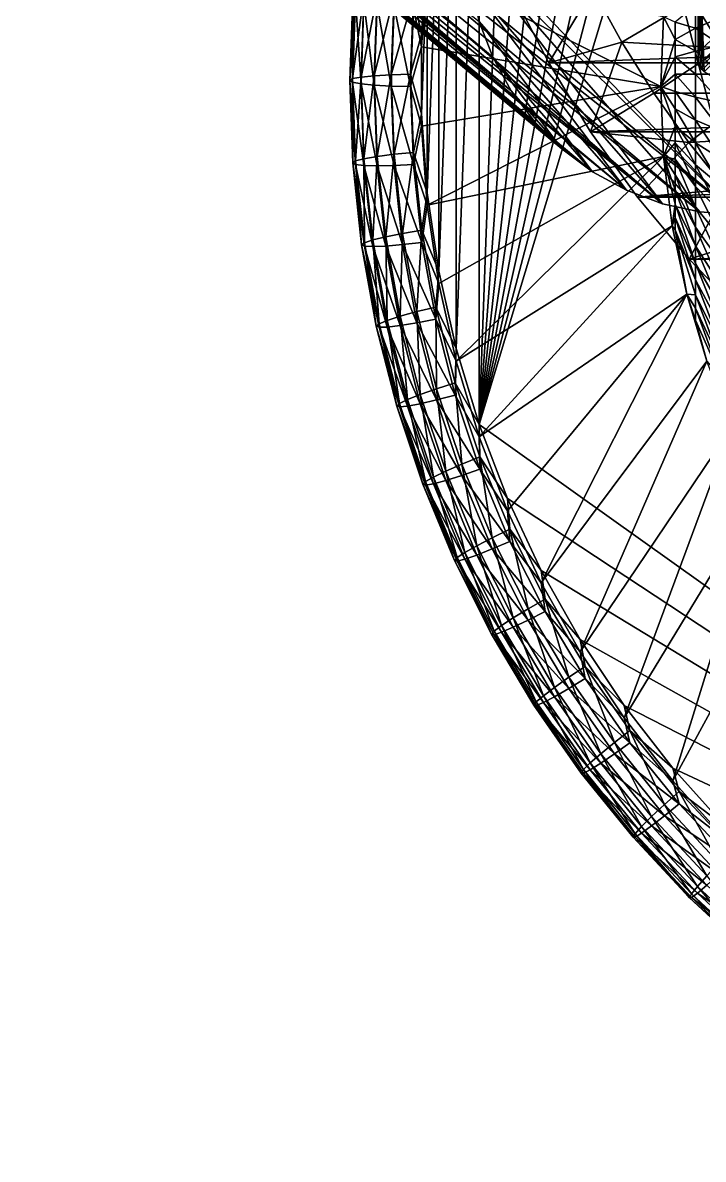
# Model space of a CAD drawing. Header units: metres. Extents: x -4.09 to 4.09, y -3.78 to 3.78.
# Drawn here: x -4.077 to -2.25, y -3.568 to -0.519 of the extents above; entities that cross this region are included whole.
import ezdxf

# ---------------------------------------------------------------- set-up
doc = ezdxf.new("R2010")
doc.units = ezdxf.units.M

msp = doc.modelspace()

# ---------------------------------------------------------------- linework, layer by layer
at = {"layer": 'statue_1', "color": 253}
for points in [[(-2.157675, -1.034236, 9.351602), (-2.881203, 1.737868, 9.351602), (-2.176662, 2.430878, 9.351602)], [(-2.881203, -0.314374, 9.351602), (-2.881203, 1.737868, 9.351602), (-2.157675, -1.034236, 9.351602)], [(-2.852064, -1.597279, 19.634781), (-1.872362, 1.646816, 19.918602), (-0.086352, -3.568463, 19.462326)], [(-2.036418, 1.510802, 19.9067), (-1.872362, 1.646816, 19.918602), (-2.852064, -1.597279, 19.634781)], [(-2.190073, 1.363195, 19.893789), (-2.036418, 1.510802, 19.9067), (-2.852064, -1.597279, 19.634781)], [(-0.120316, 1.510739, 20.097628), (-2.264017, -0.600407, 19.72538), (-2.264268, -0.634058, 19.72057)], [(-0.053453, 1.509987, 20.101959), (-0.120316, 1.510739, 20.097628), (-2.264268, -0.634058, 19.72057)], [(-2.258753, -0.639698, 19.720448), (-0.053453, 1.509987, 20.101959), (-2.264268, -0.634058, 19.72057)], [(-2.264017, -0.600407, 19.72538), (-0.120316, 1.510739, 20.097628), (-2.254116, -0.42692, 19.755968)], [(-2.258753, -0.639698, 19.720448), (-2.253239, -0.645307, 19.720566), (-0.053453, 1.509987, 20.101959)], [(-2.253239, -0.645307, 19.720566), (-2.247724, -0.650978, 19.720924), (-0.053453, 1.509987, 20.101959)], [(-2.33251, 1.204841, 19.879934), (-2.190073, 1.363195, 19.893789), (-2.852064, -1.597279, 19.634781)], [(-2.462978, 1.036523, 19.865208), (-2.33251, 1.204841, 19.879934), (-2.852064, -1.597279, 19.634781)], [(-2.580725, 0.859182, 19.849693), (-2.462978, 1.036523, 19.865208), (-2.852064, -1.597279, 19.634781)], [(-2.685187, 0.673756, 19.833469), (-2.580725, 0.859182, 19.849693), (-2.852064, -1.597279, 19.634781)], [(-2.7758, 0.481219, 19.816626), (-2.685187, 0.673756, 19.833469), (-2.852064, -1.597279, 19.634781)], [(-2.852064, 0.282603, 19.79925), (-2.7758, 0.481219, 19.816626), (-2.852064, -1.597279, 19.634781)], [(-4.076597, 0.449448, 16.191982), (-2.815342, -0.611906, 9.351602), (-4.058299, 0.395744, 16.258682)], [(-2.815342, -0.611906, 9.351602), (-4.076597, 0.449448, 16.191982), (-2.851688, -0.515872, 9.351602)], [(-2.765586, -0.70205, 9.351602), (-4.058299, 0.395744, 16.258682), (-2.815342, -0.611906, 9.351602)], [(-4.033358, 0.344891, 16.323219), (-4.058299, 0.395744, 16.258682), (-2.765586, -0.70205, 9.351602)], [(-4.002151, 0.297392, 16.384951), (-4.033358, 0.344891, 16.323219), (-2.765586, -0.70205, 9.351602)], [(-4.002151, 0.297392, 16.384951), (-2.703423, -0.784454, 9.351602), (-3.964928, 0.253714, 16.443262)], [(-2.703423, -0.784454, 9.351602), (-4.002151, 0.297392, 16.384951), (-2.765586, -0.70205, 9.351602)], [(-2.852064, 0.282603, 19.79925), (-2.913538, -1.39365, 19.652596), (-2.913538, 0.078973, 19.781435)], [(-2.913538, -1.39365, 19.652596), (-2.852064, 0.282603, 19.79925), (-2.852064, -1.597279, 19.634781)], [(-2.630167, -0.857364, 9.351602), (-3.964928, 0.253714, 16.443262), (-2.703423, -0.784454, 9.351602)], [(-3.922065, 0.214329, 16.497574), (-3.964928, 0.253714, 16.443262), (-2.630167, -0.857364, 9.351602)], [(-3.874001, 0.179582, 16.547342), (-3.922065, 0.214329, 16.497574), (-2.547325, -0.919214, 9.351602)], [(-2.547325, -0.919214, 9.351602), (-3.922065, 0.214329, 16.497574), (-2.630167, -0.857364, 9.351602)], [(-3.821238, 0.149847, 16.592072), (-3.874001, 0.179582, 16.547342), (-2.547325, -0.919214, 9.351602)], [(-3.821238, 0.149847, 16.592072), (-2.456711, -0.96872, 9.351602), (-3.764275, 0.125408, 16.631319)], [(-2.456711, -0.96872, 9.351602), (-3.821238, 0.149847, 16.592072), (-2.547325, -0.919214, 9.351602)], [(-2.360208, -1.004846, 9.351602), (-3.764275, 0.125408, 16.631319), (-2.456711, -0.96872, 9.351602)], [(-3.703678, 0.106515, 16.66469), (-3.764275, 0.125408, 16.631319), (-2.360208, -1.004846, 9.351602)], [(-0.89429, -0.999457, 13.903325), (-2.264268, -0.227238, 17.413246), (-1.437844, 0.146119, 15.295901)], [(-3.640074, 0.093355, 16.691854), (-3.703678, 0.106515, 16.66469), (-2.360208, -1.004846, 9.351602)], [(-3.640074, 0.093355, 16.691854), (-2.259819, -1.026841, 9.351602), (-3.574088, 0.086023, 16.712542)], [(-2.259819, -1.026841, 9.351602), (-3.640074, 0.093355, 16.691854), (-2.360208, -1.004846, 9.351602)], [(-2.157675, -1.034236, 9.351602), (-3.574088, 0.086023, 16.712542), (-2.259819, -1.026841, 9.351602)], [(-3.506347, 0.084676, 16.726543), (-3.574088, 0.086023, 16.712542), (-2.157675, -1.034236, 9.351602)], [(-3.506347, 0.084676, 16.726543), (-2.157675, -1.034236, 9.351602), (-3.232, 0.082765, 16.714041)], [(3.348243, -0.166798, 15.068974), (-3.232, 0.082765, 16.714041), (-2.157675, -1.034236, 9.351602)], [(-2.959972, -1.186104, 19.670753), (-2.913538, 0.078973, 19.781435), (-2.913538, -1.39365, 19.652596)], [(-2.959972, -0.128573, 19.763275), (-2.913538, 0.078973, 19.781435), (-2.959972, -1.186104, 19.670753)], [(-2.261322, -0.110462, 17.40564), (-2.263578, -0.169148, 17.411345), (-2.264017, -0.600407, 19.72538)], [(-2.254116, -0.42692, 19.755968), (-2.261322, -0.110462, 17.40564), (-2.264017, -0.600407, 19.72538)], [(-2.959972, -0.128573, 19.763275), (-2.991054, -0.975738, 19.689159), (-2.991054, -0.338938, 19.744871)], [(-2.991054, -0.975738, 19.689159), (-2.959972, -0.128573, 19.763275), (-2.959972, -1.186104, 19.670753)], [(-2.264017, -0.600407, 19.72538), (-2.263578, -0.169148, 17.411345), (-2.264268, -0.227238, 17.413246)], [(-2.264268, -0.227238, 17.413246), (-0.89429, -0.999457, 13.903325), (-1.521439, -1.098279, 18.075314)], [(-2.247724, -0.650978, 19.720924), (-2.264268, -0.227238, 17.413246), (-1.521439, -1.098279, 18.075314)], [(-2.258753, -0.639698, 19.720448), (-2.264268, -0.634058, 19.72057), (-2.264268, -0.227238, 17.413246)], [(-2.253239, -0.645307, 19.720566), (-2.258753, -0.639698, 19.720448), (-2.264268, -0.227238, 17.413246)], [(-2.253239, -0.645307, 19.720566), (-2.264268, -0.227238, 17.413246), (-2.247724, -0.650978, 19.720924)], [(-2.264268, -0.634058, 19.72057), (-2.264017, -0.600407, 19.72538), (-2.264268, -0.227238, 17.413246)], [(-2.881203, -0.314374, 9.351602), (-2.360208, -1.004846, 9.351602), (-2.873746, -0.415985, 9.351602)], [(-2.259819, -1.026841, 9.351602), (-2.360208, -1.004846, 9.351602), (-2.881203, -0.314374, 9.351602)], [(-2.259819, -1.026841, 9.351602), (-2.881203, -0.314374, 9.351602), (-2.157675, -1.034236, 9.351602)], [(-2.991054, -0.338938, 19.744871), (-3.006658, -0.551027, 19.726316), (-3.028214, -0.447881, 19.737286)], [(-3.006658, -0.763649, 19.707714), (-2.991054, -0.338938, 19.744871), (-2.991054, -0.975738, 19.689159)], [(-3.006658, -0.551027, 19.726316), (-2.991054, -0.338938, 19.744871), (-3.006658, -0.763649, 19.707714)], [(-2.991054, -0.372151, 20.124584), (-3.028214, -0.48078, 20.113132), (-3.006658, -0.58424, 20.10603)], [(-2.991054, -0.372151, 20.124584), (-3.006658, -0.58424, 20.10603), (-2.364719, -0.690551, 20.096727)], [(-2.356949, -0.50312, 20.113125), (-2.991054, -0.372151, 20.124584), (-2.364719, -0.690551, 20.096727)], [(-2.456711, -0.96872, 9.351602), (-2.873746, -0.415985, 9.351602), (-2.360208, -1.004846, 9.351602)], [(-2.851688, -0.515872, 9.351602), (-2.873746, -0.415985, 9.351602), (-2.456711, -0.96872, 9.351602)], [(-3.199164, -0.673944, 19.906872), (-3.191206, -0.452706, 19.926226), (-3.18356, -0.448602, 19.872688)], [(-3.191456, -0.669276, 19.853382), (-3.199164, -0.673944, 19.906872), (-3.18356, -0.448602, 19.872688)], [(-3.191456, -0.678613, 19.96036), (-3.191206, -0.452706, 19.926226), (-3.199164, -0.673944, 19.906872)], [(-3.191456, -0.669276, 19.853382), (-3.161064, -0.445876, 19.823395), (-3.168897, -0.664952, 19.804228)], [(-3.191456, -0.669276, 19.853382), (-3.18356, -0.448602, 19.872688), (-3.161064, -0.445876, 19.823395)], [(-3.191456, -0.678613, 19.96036), (-3.18356, -0.457939, 19.979668), (-3.191206, -0.452706, 19.926226)], [(-3.168897, -0.664952, 19.804228), (-3.161064, -0.445876, 19.823395), (-3.125596, -0.444842, 19.782333)], [(-3.133366, -0.66138, 19.763388), (-3.168897, -0.664952, 19.804228), (-3.125596, -0.444842, 19.782333)], [(-3.133366, -0.66138, 19.763388), (-3.125596, -0.444842, 19.782333), (-3.080101, -0.445531, 19.752834)], [(-3.133366, -0.66138, 19.763388), (-3.080101, -0.445531, 19.752834), (-3.087746, -0.658842, 19.734173)], [(-3.028214, -0.447881, 19.737286), (-3.087746, -0.658842, 19.734173), (-3.080101, -0.445531, 19.752834)], [(-3.035671, -0.657495, 19.718948), (-3.087746, -0.658842, 19.734173), (-3.028214, -0.447881, 19.737286)], [(-3.035671, -0.657495, 19.718948), (-3.028214, -0.447881, 19.737286), (-3.006658, -0.551027, 19.726316)], [(-2.665134, -0.627196, 0.543128), (-2.546447, -0.4288, 0.699304), (-2.763894, -0.435097, 0.543128)], [(-2.665134, -0.627196, 0.543128), (-2.763894, -0.435097, 0.543128), (-2.763894, -0.435097, 0.043246)], [(-2.665134, -0.627196, 0.043246), (-2.665134, -0.627196, 0.543128), (-2.763894, -0.435097, 0.043246)], [(-2.763894, -0.435097, 0.043246), (2.591253, -0.435097, 0.043246), (-2.665134, -0.627196, 0.043246)], [(-2.546447, -0.4288, 0.699304), (-2.665134, -0.627196, 0.543128), (-2.468868, -0.571049, 0.699304)], [(2.492493, -0.627196, 0.043246), (-2.665134, -0.627196, 0.043246), (2.591253, -0.435097, 0.043246)], [(-2.546447, -0.4288, 0.699304), (-2.468868, -0.571049, 0.699304), (-2.278743, -0.460038, 0.853454)], [(-3.191456, -0.678613, 19.96036), (-3.168897, -0.682937, 20.009514), (-3.18356, -0.457939, 19.979668)], [(-3.168897, -0.682937, 20.009514), (-3.161064, -0.463861, 20.028683), (-3.18356, -0.457939, 19.979668)], [(-3.133366, -0.686509, 20.050354), (-3.161064, -0.463861, 20.028683), (-3.168897, -0.682937, 20.009514)], [(-3.133366, -0.686509, 20.050354), (-3.125596, -0.469939, 20.069302), (-3.161064, -0.463861, 20.028683)], [(-3.133366, -0.686509, 20.050354), (-3.087746, -0.689047, 20.079571), (-3.125596, -0.469939, 20.069302)], [(-3.087746, -0.689047, 20.079571), (-3.080101, -0.475736, 20.098232), (-3.125596, -0.469939, 20.069302)], [(-3.035671, -0.690394, 20.094795), (-3.080101, -0.475736, 20.098232), (-3.087746, -0.689047, 20.079571)], [(-3.035671, -0.690394, 20.094795), (-3.028214, -0.48078, 20.113132), (-3.080101, -0.475736, 20.098232)], [(-3.035671, -0.690394, 20.094795), (-3.006658, -0.58424, 20.10603), (-3.028214, -0.48078, 20.113132)], [(-2.278743, -0.460038, 0.853454), (-2.468868, -0.571049, 0.699304), (-2.199848, -0.586496, 0.853454)], [(-2.271224, -0.533857, 20.456865), (-2.271224, -0.473198, 20.444143), (-2.325742, -0.518128, 20.266752)], [(-2.278743, -0.460038, 0.853454), (-2.199848, -0.586496, 0.853454), (-2.009473, -0.459756, 0.994541)], [(-2.271224, -0.533857, 20.456865), (-2.201854, -0.504593, 20.632305), (-2.271224, -0.473198, 20.444143)], [(-2.851688, -0.515872, 9.351602), (-2.547325, -0.919214, 9.351602), (-2.815342, -0.611906, 9.351602)], [(-2.547325, -0.919214, 9.351602), (-2.851688, -0.515872, 9.351602), (-2.456711, -0.96872, 9.351602)], [(-2.364719, -0.690551, 20.096727), (-2.325742, -0.563999, 20.276371), (-2.356949, -0.50312, 20.113125)], [(-2.356949, -0.50312, 20.113125), (-2.325742, -0.563999, 20.276371), (-2.325742, -0.518128, 20.266752)], [(-2.325742, -0.563999, 20.276371), (-2.271224, -0.533857, 20.456865), (-2.325742, -0.518128, 20.266752)], [(-2.271224, -0.533857, 20.456865), (-2.201854, -0.580699, 20.641792), (-2.201854, -0.504593, 20.632305)], [(-2.325742, -0.563999, 20.276371), (-2.271224, -0.595394, 20.464535), (-2.271224, -0.533857, 20.456865)], [(-2.271224, -0.595394, 20.464535), (-2.201854, -0.580699, 20.641792), (-2.271224, -0.533857, 20.456865)], [(-3.006658, -0.763649, 19.707714), (-3.035671, -0.657495, 19.718948), (-3.006658, -0.551027, 19.726316)], [(-2.552651, -0.811556, 0.543128), (-2.468868, -0.571049, 0.699304), (-2.665134, -0.627196, 0.543128)], [(-2.552651, -0.811556, 0.543128), (-2.383143, -0.708473, 0.699304), (-2.468868, -0.571049, 0.699304)], [(-2.383143, -0.708473, 0.699304), (-2.199848, -0.586496, 0.853454), (-2.468868, -0.571049, 0.699304)], [(-2.325742, -0.563999, 20.276371), (-2.364719, -0.690551, 20.096727), (-2.325742, -0.610496, 20.282169)], [(-2.325742, -0.563999, 20.276371), (-2.325742, -0.610496, 20.282169), (-2.271224, -0.595394, 20.464535)], [(-3.006658, -0.58424, 20.10603), (-3.035671, -0.690394, 20.094795), (-3.006658, -0.796861, 20.087425)], [(-3.006658, -0.58424, 20.10603), (-3.006658, -0.796861, 20.087425), (-2.364719, -0.690551, 20.096727)], [(-2.383143, -0.708473, 0.699304), (-2.113684, -0.708097, 0.853454), (-2.199848, -0.586496, 0.853454)], [(-2.271224, -0.657338, 20.467094), (-2.271224, -0.595394, 20.464535), (-2.325742, -0.610496, 20.282169)], [(-2.271224, -0.595394, 20.464535), (-2.201854, -0.657338, 20.644962), (-2.201854, -0.580699, 20.641792)], [(-2.271224, -0.657338, 20.467094), (-2.201854, -0.657338, 20.644962), (-2.271224, -0.595394, 20.464535)], [(-2.630167, -0.857364, 9.351602), (-2.815342, -0.611906, 9.351602), (-2.547325, -0.919214, 9.351602)], [(-2.765586, -0.70205, 9.351602), (-2.815342, -0.611906, 9.351602), (-2.630167, -0.857364, 9.351602)], [(-2.552651, -0.811556, 0.043246), (-2.552651, -0.811556, 0.543128), (-2.665134, -0.627196, 0.043246)], [(-2.665134, -0.627196, 0.543128), (-2.665134, -0.627196, 0.043246), (-2.552651, -0.811556, 0.543128)], [(-2.552651, -0.811556, 0.043246), (-2.665134, -0.627196, 0.043246), (2.492493, -0.627196, 0.043246)], [(2.379947, -0.811556, 0.043246), (-2.552651, -0.811556, 0.043246), (2.492493, -0.627196, 0.043246)], [(-2.325742, -0.657338, 20.284105), (-2.325742, -0.610496, 20.282169), (-2.364719, -0.690551, 20.096727)], [(-2.325742, -0.657338, 20.284105), (-2.271224, -0.657338, 20.467094), (-2.325742, -0.610496, 20.282169)], [(-3.199164, -0.673944, 19.906872), (-3.191456, -0.669276, 19.853382), (-3.191206, -0.895151, 19.887516)], [(-3.191456, -0.669276, 19.853382), (-3.168897, -0.664952, 19.804228), (-3.18356, -0.88995, 19.834076)], [(-3.191456, -0.669276, 19.853382), (-3.18356, -0.88995, 19.834076), (-3.191206, -0.895151, 19.887516)], [(-3.168897, -0.664952, 19.804228), (-3.161064, -0.884028, 19.785061), (-3.18356, -0.88995, 19.834076)], [(-3.168897, -0.664952, 19.804228), (-3.133366, -0.66138, 19.763388), (-3.161064, -0.884028, 19.785061)], [(-3.133366, -0.66138, 19.763388), (-3.125596, -0.87795, 19.744442), (-3.161064, -0.884028, 19.785061)], [(-3.133366, -0.66138, 19.763388), (-3.087746, -0.658842, 19.734173), (-3.125596, -0.87795, 19.744442)], [(-3.125596, -0.87795, 19.744442), (-3.087746, -0.658842, 19.734173), (-3.080101, -0.872122, 19.715511)], [(-3.035671, -0.657495, 19.718948), (-3.080101, -0.872122, 19.715511), (-3.087746, -0.658842, 19.734173)], [(-3.035671, -0.657495, 19.718948), (-3.028214, -0.867109, 19.700609), (-3.080101, -0.872122, 19.715511)], [(-3.035671, -0.657495, 19.718948), (-3.006658, -0.763649, 19.707714), (-3.028214, -0.867109, 19.700609)], [(-2.325742, -0.657338, 20.284105), (-2.364719, -0.690551, 20.096727), (-2.325742, -0.704149, 20.282169)], [(-2.325742, -0.657338, 20.284105), (-2.271224, -0.719282, 20.464535), (-2.271224, -0.657338, 20.467094)], [(-2.325742, -0.657338, 20.284105), (-2.325742, -0.704149, 20.282169), (-2.271224, -0.719282, 20.464535)], [(-2.271224, -0.657338, 20.467094), (-2.201854, -0.733946, 20.641792), (-2.201854, -0.657338, 20.644962)], [(-2.271224, -0.719282, 20.464535), (-2.201854, -0.733946, 20.641792), (-2.271224, -0.657338, 20.467094)], [(-3.199164, -0.673944, 19.906872), (-3.191206, -0.895151, 19.887516), (-3.18356, -0.899287, 19.941053)], [(-3.191456, -0.678613, 19.96036), (-3.199164, -0.673944, 19.906872), (-3.18356, -0.899287, 19.941053)], [(-3.191456, -0.678613, 19.96036), (-3.18356, -0.899287, 19.941053), (-3.161064, -0.901982, 19.990349)], [(-3.168897, -0.682937, 20.009514), (-3.191456, -0.678613, 19.96036), (-3.161064, -0.901982, 19.990349)], [(-3.168897, -0.682937, 20.009514), (-3.161064, -0.901982, 19.990349), (-3.125596, -0.903047, 20.03141)], [(-3.133366, -0.686509, 20.050354), (-3.168897, -0.682937, 20.009514), (-3.125596, -0.903047, 20.03141)], [(-3.080101, -0.902358, 20.060909), (-3.133366, -0.686509, 20.050354), (-3.125596, -0.903047, 20.03141)], [(-3.080101, -0.902358, 20.060909), (-3.087746, -0.689047, 20.079571), (-3.133366, -0.686509, 20.050354)], [(-3.080101, -0.902358, 20.060909), (-3.028214, -0.899976, 20.076458), (-3.087746, -0.689047, 20.079571)], [(-3.035671, -0.690394, 20.094795), (-3.087746, -0.689047, 20.079571), (-3.028214, -0.899976, 20.076458)], [(-3.035671, -0.690394, 20.094795), (-3.028214, -0.899976, 20.076458), (-3.006658, -0.796861, 20.087425)], [(-3.006658, -0.796861, 20.087425), (-2.991054, -1.00895, 20.068871), (-2.364719, -0.690551, 20.096727)], [(-2.364719, -0.690551, 20.096727), (-2.991054, -1.00895, 20.068871), (-2.356949, -0.877981, 20.08033)], [(-2.364719, -0.690551, 20.096727), (-2.325742, -0.750677, 20.276371), (-2.325742, -0.704149, 20.282169)], [(-2.325742, -0.796548, 20.266752), (-2.325742, -0.750677, 20.276371), (-2.364719, -0.690551, 20.096727)], [(-2.356949, -0.877981, 20.08033), (-2.325742, -0.796548, 20.266752), (-2.364719, -0.690551, 20.096727)], [(-2.703423, -0.784454, 9.351602), (-2.765586, -0.70205, 9.351602), (-2.630167, -0.857364, 9.351602)], [(-2.289459, -0.840633, 0.699304), (-2.383143, -0.708473, 0.699304), (-2.552651, -0.811556, 0.543128)], [(-2.289459, -0.840633, 0.699304), (-2.113684, -0.708097, 0.853454), (-2.383143, -0.708473, 0.699304)], [(-2.271224, -0.780788, 20.456865), (-2.325742, -0.704149, 20.282169), (-2.325742, -0.750677, 20.276371)], [(-2.271224, -0.780788, 20.456865), (-2.271224, -0.719282, 20.464535), (-2.325742, -0.704149, 20.282169)], [(-2.289459, -0.840633, 0.699304), (-2.020502, -0.824465, 0.853454), (-2.113684, -0.708097, 0.853454)], [(-2.271224, -0.719282, 20.464535), (-2.201854, -0.810052, 20.632305), (-2.201854, -0.733946, 20.641792)], [(-2.271224, -0.780788, 20.456865), (-2.201854, -0.810052, 20.632305), (-2.271224, -0.719282, 20.464535)], [(-2.271224, -0.841479, 20.444143), (-2.271224, -0.780788, 20.456865), (-2.325742, -0.750677, 20.276371)], [(-2.325742, -0.796548, 20.266752), (-2.271224, -0.841479, 20.444143), (-2.325742, -0.750677, 20.276371)], [(-3.006658, -0.763649, 19.707714), (-2.991054, -0.975738, 19.689159), (-3.028214, -0.867109, 19.700609)], [(-2.271224, -0.780788, 20.456865), (-2.201854, -0.885125, 20.616566), (-2.201854, -0.810052, 20.632305)], [(-2.271224, -0.841479, 20.444143), (-2.201854, -0.885125, 20.616566), (-2.271224, -0.780788, 20.456865)], [(-3.006658, -0.796861, 20.087425), (-3.028214, -0.899976, 20.076458), (-2.991054, -1.00895, 20.068871)], [(-2.426945, -0.987237, 0.543128), (-2.552651, -0.811556, 0.543128), (-2.552651, -0.811556, 0.043246)], [(-2.426945, -0.987237, 0.043246), (-2.426945, -0.987237, 0.543128), (-2.552651, -0.811556, 0.043246)], [(-2.552651, -0.811556, 0.043246), (2.379947, -0.811556, 0.043246), (-2.426945, -0.987237, 0.043246)], [(-2.426945, -0.987237, 0.543128), (-2.289459, -0.840633, 0.699304), (-2.552651, -0.811556, 0.543128)], [(2.254304, -0.987237, 0.043246), (-2.426945, -0.987237, 0.043246), (2.379947, -0.811556, 0.043246)], [(-2.325742, -0.796548, 20.266752), (-2.356949, -0.877981, 20.08033), (-2.325742, -0.841479, 20.25338)], [(-2.325742, -0.796548, 20.266752), (-2.271224, -0.900885, 20.426455), (-2.271224, -0.841479, 20.444143)], [(-2.325742, -0.796548, 20.266752), (-2.325742, -0.841479, 20.25338), (-2.271224, -0.900885, 20.426455)], [(-2.289459, -0.840633, 0.699304), (-2.426945, -0.987237, 0.543128), (-2.188193, -0.967059, 0.699304)], [(-2.325742, -0.885125, 20.23634), (-2.325742, -0.841479, 20.25338), (-2.356949, -0.877981, 20.08033)], [(-2.271224, -0.958631, 20.403919), (-2.271224, -0.900885, 20.426455), (-2.325742, -0.841479, 20.25338)], [(-2.325742, -0.885125, 20.23634), (-2.271224, -0.958631, 20.403919), (-2.325742, -0.841479, 20.25338)], [(-2.289459, -0.840633, 0.699304), (-2.188193, -0.967059, 0.699304), (-2.020502, -0.824465, 0.853454)], [(-2.271224, -0.841479, 20.444143), (-2.201854, -0.958631, 20.594685), (-2.201854, -0.885125, 20.616566)], [(-2.271224, -0.900885, 20.426455), (-2.201854, -0.958631, 20.594685), (-2.271224, -0.841479, 20.444143)], [(-3.161064, -0.884028, 19.785061), (-3.159811, -1.109496, 19.814869), (-3.18356, -0.88995, 19.834076)], [(-3.125596, -0.87795, 19.744442), (-3.137502, -1.101976, 19.765991), (-3.161064, -0.884028, 19.785061)], [(-3.161064, -0.884028, 19.785061), (-3.137502, -1.101976, 19.765991), (-3.159811, -1.109496, 19.814869)], [(-3.125596, -0.87795, 19.744442), (-3.102347, -1.093391, 19.725594), (-3.137502, -1.101976, 19.765991)], [(-3.125596, -0.87795, 19.744442), (-3.080101, -0.872122, 19.715511), (-3.102347, -1.093391, 19.725594)], [(-3.057228, -1.084368, 19.696945), (-3.102347, -1.093391, 19.725594), (-3.080101, -0.872122, 19.715511)], [(-3.057228, -1.084368, 19.696945), (-3.080101, -0.872122, 19.715511), (-3.028214, -0.867109, 19.700609)], [(-3.005655, -1.075657, 19.682365), (-3.057228, -1.084368, 19.696945), (-3.028214, -0.867109, 19.700609)], [(-3.005655, -1.075657, 19.682365), (-3.028214, -0.867109, 19.700609), (-2.991054, -0.975738, 19.689159)], [(-2.991054, -1.00895, 20.068871), (-2.959972, -1.219316, 20.050467), (-2.356949, -0.877981, 20.08033)], [(-2.959972, -1.219316, 20.050467), (-2.913538, -1.426862, 20.032307), (-2.356949, -0.877981, 20.08033)], [(-2.356949, -0.877981, 20.08033), (-2.913538, -1.426862, 20.032307), (-2.3337, -1.064127, 20.064041)], [(-2.356949, -0.877981, 20.08033), (-2.325742, -0.967498, 20.191765), (-2.325742, -0.927236, 20.215755)], [(-2.356949, -0.877981, 20.08033), (-2.325742, -1.005661, 20.164528), (-2.325742, -0.967498, 20.191765)], [(-2.325742, -0.885125, 20.23634), (-2.356949, -0.877981, 20.08033), (-2.325742, -0.927236, 20.215755)], [(-2.3337, -1.064127, 20.064041), (-2.325742, -1.005661, 20.164528), (-2.356949, -0.877981, 20.08033)], [(-3.191206, -0.895151, 19.887516), (-3.18356, -0.88995, 19.834076), (-3.167456, -1.115261, 19.868261)], [(-3.191206, -0.895151, 19.887516), (-3.167456, -1.115261, 19.868261), (-3.159811, -1.118833, 19.921844)], [(-3.18356, -0.899287, 19.941053), (-3.191206, -0.895151, 19.887516), (-3.159811, -1.118833, 19.921844)], [(-3.18356, -0.88995, 19.834076), (-3.159811, -1.109496, 19.814869), (-3.167456, -1.115261, 19.868261)], [(-3.18356, -0.899287, 19.941053), (-3.159811, -1.118833, 19.921844), (-3.137502, -1.119961, 19.971279)], [(-3.161064, -0.901982, 19.990349), (-3.18356, -0.899287, 19.941053), (-3.137502, -1.119961, 19.971279)], [(-3.161064, -0.901982, 19.990349), (-3.137502, -1.119961, 19.971279), (-3.102347, -1.118489, 20.012562)], [(-3.125596, -0.903047, 20.03141), (-3.161064, -0.901982, 19.990349), (-3.102347, -1.118489, 20.012562)], [(-3.080101, -0.902358, 20.060909), (-3.125596, -0.903047, 20.03141), (-3.057228, -1.114572, 20.042343)], [(-3.057228, -1.114572, 20.042343), (-3.125596, -0.903047, 20.03141), (-3.102347, -1.118489, 20.012562)], [(-3.005655, -1.108525, 20.058212), (-3.028214, -0.899976, 20.076458), (-3.080101, -0.902358, 20.060909)], [(-3.005655, -1.108525, 20.058212), (-3.080101, -0.902358, 20.060909), (-3.057228, -1.114572, 20.042343)], [(-3.005655, -1.108525, 20.058212), (-2.991054, -1.00895, 20.068871), (-3.028214, -0.899976, 20.076458)], [(-2.325742, -0.885125, 20.23634), (-2.271224, -1.01434, 20.37669), (-2.271224, -0.958631, 20.403919)], [(-2.325742, -0.885125, 20.23634), (-2.325742, -0.927236, 20.215755), (-2.271224, -1.01434, 20.37669)], [(-2.271224, -0.900885, 20.426455), (-2.201854, -1.030069, 20.566803), (-2.201854, -0.958631, 20.594685)], [(-2.271224, -0.958631, 20.403919), (-2.201854, -1.030069, 20.566803), (-2.271224, -0.900885, 20.426455)], [(-2.271224, -1.067573, 20.344957), (-2.271224, -1.01434, 20.37669), (-2.325742, -0.927236, 20.215755)], [(-2.325742, -0.967498, 20.191765), (-2.271224, -1.067573, 20.344957), (-2.325742, -0.927236, 20.215755)], [(-2.288769, -1.153268, 0.543128), (-2.188193, -0.967059, 0.699304), (-2.426945, -0.987237, 0.543128)], [(-2.325742, -0.967498, 20.191765), (-2.271224, -1.11805, 20.308933), (-2.271224, -1.067573, 20.344957)], [(-2.325742, -0.967498, 20.191765), (-2.325742, -1.005661, 20.164528), (-2.271224, -1.11805, 20.308933)], [(-2.07972, -1.087344, 0.699304), (-2.188193, -0.967059, 0.699304), (-2.288769, -1.153268, 0.543128)], [(-2.271224, -0.958631, 20.403919), (-2.201854, -1.099, 20.533119), (-2.201854, -1.030069, 20.566803)], [(-2.271224, -0.958631, 20.403919), (-2.271224, -1.01434, 20.37669), (-2.201854, -1.099, 20.533119)], [(-2.959972, -1.186104, 19.670753), (-3.005655, -1.075657, 19.682365), (-2.991054, -0.975738, 19.689159)], [(-2.288769, -1.153268, 0.043246), (-2.288769, -1.153268, 0.543128), (-2.426945, -0.987237, 0.043246)], [(-2.426945, -0.987237, 0.543128), (-2.426945, -0.987237, 0.043246), (-2.288769, -1.153268, 0.543128)], [(-2.288769, -1.153268, 0.043246), (-2.426945, -0.987237, 0.043246), (2.254304, -0.987237, 0.043246)], [(-2.3337, -1.064127, 20.064041), (-2.325742, -1.041411, 20.134237), (-2.325742, -1.005661, 20.164528)], [(-2.271224, -1.165362, 20.268867), (-2.271224, -1.11805, 20.308933), (-2.325742, -1.005661, 20.164528)], [(-2.325742, -1.041411, 20.134237), (-2.271224, -1.165362, 20.268867), (-2.325742, -1.005661, 20.164528)], [(2.116128, -1.153268, 0.043246), (-2.288769, -1.153268, 0.043246), (2.254304, -0.987237, 0.043246)], [(-2.991054, -1.00895, 20.068871), (-3.005655, -1.108525, 20.058212), (-2.959972, -1.219316, 20.050467)], [(-2.201854, -1.16486, 20.493862), (-2.201854, -1.099, 20.533119), (-2.271224, -1.01434, 20.37669)], [(-2.271224, -1.067573, 20.344957), (-2.201854, -1.16486, 20.493862), (-2.271224, -1.01434, 20.37669)], [(-2.852064, -1.630491, 20.014492), (-2.3337, -1.064127, 20.064041), (-2.913538, -1.426862, 20.032307)], [(-2.3337, -1.064127, 20.064041), (-2.852064, -1.630491, 20.014492), (-2.295036, -1.247735, 20.047979)], [(-2.3337, -1.064127, 20.064041), (-2.325742, -1.074561, 20.101095), (-2.325742, -1.041411, 20.134237)], [(-2.295036, -1.247735, 20.047979), (-2.325742, -1.074561, 20.101095), (-2.3337, -1.064127, 20.064041)], [(-2.325742, -1.041411, 20.134237), (-2.271224, -1.209196, 20.225031), (-2.271224, -1.165362, 20.268867)], [(-2.325742, -1.041411, 20.134237), (-2.325742, -1.074561, 20.101095), (-2.271224, -1.209196, 20.225031)], [(-3.137502, -1.101976, 19.765991), (-3.102347, -1.093391, 19.725594), (-3.098462, -1.317731, 19.74712)], [(-3.057228, -1.084368, 19.696945), (-3.063745, -1.306608, 19.706936), (-3.102347, -1.093391, 19.725594)], [(-3.102347, -1.093391, 19.725594), (-3.063745, -1.306608, 19.706936), (-3.098462, -1.317731, 19.74712)], [(-3.057228, -1.084368, 19.696945), (-3.019128, -1.294389, 19.678566), (-3.063745, -1.306608, 19.706936)], [(-3.005655, -1.075657, 19.682365), (-3.019128, -1.294389, 19.678566), (-3.057228, -1.084368, 19.696945)], [(-3.005655, -1.075657, 19.682365), (-2.968307, -1.282044, 19.664307), (-3.019128, -1.294389, 19.678566)], [(-3.005655, -1.075657, 19.682365), (-2.959972, -1.186104, 19.670753), (-2.968307, -1.282044, 19.664307)], [(-2.271224, -1.249239, 20.177723), (-2.325742, -1.074561, 20.101095), (-2.295036, -1.247735, 20.047979)], [(-2.271224, -1.249239, 20.177723), (-2.271224, -1.209196, 20.225031), (-2.325742, -1.074561, 20.101095)], [(-2.138875, -1.30877, 0.543128), (-2.07972, -1.087344, 0.699304), (-2.288769, -1.153268, 0.543128)], [(-2.201854, -1.227275, 20.449295), (-2.201854, -1.16486, 20.493862), (-2.271224, -1.067573, 20.344957)], [(-2.271224, -1.11805, 20.308933), (-2.201854, -1.227275, 20.449295), (-2.271224, -1.067573, 20.344957)], [(-3.128039, -1.333116, 19.849201), (-3.167456, -1.115261, 19.868261), (-3.159811, -1.109496, 19.814869)], [(-3.120457, -1.336155, 19.902834), (-3.167456, -1.115261, 19.868261), (-3.128039, -1.333116, 19.849201)], [(-3.120457, -1.336155, 19.902834), (-3.159811, -1.118833, 19.921844), (-3.167456, -1.115261, 19.868261)], [(-3.120457, -1.326786, 19.795856), (-3.159811, -1.109496, 19.814869), (-3.137502, -1.101976, 19.765991)], [(-3.120457, -1.326786, 19.795856), (-3.128039, -1.333116, 19.849201), (-3.159811, -1.109496, 19.814869)], [(-3.098462, -1.335685, 19.952408), (-3.137502, -1.119961, 19.971279), (-3.159811, -1.118833, 19.921844)], [(-3.120457, -1.336155, 19.902834), (-3.098462, -1.335685, 19.952408), (-3.159811, -1.118833, 19.921844)], [(-3.120457, -1.326786, 19.795856), (-3.137502, -1.101976, 19.765991), (-3.098462, -1.317731, 19.74712)], [(-3.063745, -1.331737, 19.993904), (-3.102347, -1.118489, 20.012562), (-3.137502, -1.119961, 19.971279)], [(-3.063745, -1.331737, 19.993904), (-3.137502, -1.119961, 19.971279), (-3.098462, -1.335685, 19.952408)], [(-3.019128, -1.324624, 20.023964), (-3.057228, -1.114572, 20.042343), (-3.102347, -1.118489, 20.012562)], [(-3.063745, -1.331737, 19.993904), (-3.019128, -1.324624, 20.023964), (-3.102347, -1.118489, 20.012562)], [(-3.005655, -1.108525, 20.058212), (-3.057228, -1.114572, 20.042343), (-2.968307, -1.314943, 20.040154)], [(-2.968307, -1.314943, 20.040154), (-3.057228, -1.114572, 20.042343), (-3.019128, -1.324624, 20.023964)], [(-3.005655, -1.108525, 20.058212), (-2.968307, -1.314943, 20.040154), (-2.959972, -1.219316, 20.050467)], [(-2.201854, -1.285804, 20.399727), (-2.201854, -1.227275, 20.449295), (-2.271224, -1.11805, 20.308933)], [(-2.271224, -1.165362, 20.268867), (-2.201854, -1.285804, 20.399727), (-2.271224, -1.11805, 20.308933)], [(-2.138875, -1.30877, 0.543128), (-2.288769, -1.153268, 0.543128), (-2.288769, -1.153268, 0.043246)], [(-2.138875, -1.30877, 0.043246), (-2.138875, -1.30877, 0.543128), (-2.288769, -1.153268, 0.043246)], [(-2.288769, -1.153268, 0.043246), (2.116128, -1.153268, 0.043246), (-2.138875, -1.30877, 0.043246)], [(-2.959972, -1.186104, 19.670753), (-2.913538, -1.39365, 19.652596), (-2.968307, -1.282044, 19.664307)], [(-2.201854, -1.34004, 20.345497), (-2.201854, -1.285804, 20.399727), (-2.271224, -1.165362, 20.268867)], [(-2.271224, -1.209196, 20.225031), (-2.201854, -1.34004, 20.345497), (-2.271224, -1.165362, 20.268867)], [(-2.959972, -1.219316, 20.050467), (-2.968307, -1.314943, 20.040154), (-2.913538, -1.426862, 20.032307)], [(-2.201854, -1.389608, 20.286972), (-2.201854, -1.34004, 20.345497), (-2.271224, -1.209196, 20.225031)], [(-2.271224, -1.249239, 20.177723), (-2.201854, -1.389608, 20.286972), (-2.271224, -1.209196, 20.225031)], [(-2.852064, -1.630491, 20.014492), (-2.7758, -1.829108, 19.997116), (-2.295036, -1.247735, 20.047979)], [(-2.7758, -1.829108, 19.997116), (-2.685187, -2.021645, 19.980272), (-2.295036, -1.247735, 20.047979)], [(-2.295036, -1.247735, 20.047979), (-2.685187, -2.021645, 19.980272), (-2.24127, -1.427551, 20.032249)], [(-2.271224, -1.317011, 20.074013), (-2.271224, -1.285271, 20.12727), (-2.295036, -1.247735, 20.047979)], [(-2.271224, -1.249239, 20.177723), (-2.295036, -1.247735, 20.047979), (-2.271224, -1.285271, 20.12727)], [(-2.24127, -1.427551, 20.032249), (-2.271224, -1.317011, 20.074013), (-2.295036, -1.247735, 20.047979)], [(-2.271224, -1.249239, 20.177723), (-2.201854, -1.434162, 20.224554), (-2.201854, -1.389608, 20.286972)], [(-2.271224, -1.249239, 20.177723), (-2.271224, -1.285271, 20.12727), (-2.201854, -1.434162, 20.224554)], [(-3.044069, -1.530134, 19.728535), (-3.098462, -1.317731, 19.74712), (-3.063745, -1.306608, 19.706936)], [(-3.009979, -1.516567, 19.688568), (-3.063745, -1.306608, 19.706936), (-3.019128, -1.294389, 19.678566)], [(-3.009979, -1.516567, 19.688568), (-3.044069, -1.530134, 19.728535), (-3.063745, -1.306608, 19.706936)], [(-2.966176, -1.501214, 19.660473), (-3.019128, -1.294389, 19.678566), (-2.968307, -1.282044, 19.664307)], [(-2.966176, -1.501214, 19.660473), (-3.009979, -1.516567, 19.688568), (-3.019128, -1.294389, 19.678566)], [(-2.916232, -1.485266, 19.646526), (-2.968307, -1.282044, 19.664307), (-2.913538, -1.39365, 19.652596)], [(-2.916232, -1.485266, 19.646526), (-2.966176, -1.501214, 19.660473), (-2.968307, -1.282044, 19.664307)], [(-2.271224, -1.317011, 20.074013), (-2.201854, -1.473422, 20.158669), (-2.271224, -1.285271, 20.12727)], [(-2.201854, -1.434162, 20.224554), (-2.271224, -1.285271, 20.12727), (-2.201854, -1.473422, 20.158669)], [(-3.073082, -1.547586, 19.830437), (-3.128039, -1.333116, 19.849201), (-3.120457, -1.326786, 19.795856)], [(-3.065688, -1.550092, 19.884115), (-3.128039, -1.333116, 19.849201), (-3.073082, -1.547586, 19.830437)], [(-3.065688, -1.550092, 19.884115), (-3.120457, -1.336155, 19.902834), (-3.128039, -1.333116, 19.849201)], [(-3.065688, -1.540755, 19.777138), (-3.120457, -1.326786, 19.795856), (-3.098462, -1.317731, 19.74712)], [(-3.065688, -1.540755, 19.777138), (-3.073082, -1.547586, 19.830437), (-3.120457, -1.326786, 19.795856)], [(-3.044069, -1.548087, 19.933823), (-3.098462, -1.335685, 19.952408), (-3.120457, -1.336155, 19.902834)], [(-3.065688, -1.550092, 19.884115), (-3.044069, -1.548087, 19.933823), (-3.120457, -1.336155, 19.902834)], [(-3.065688, -1.540755, 19.777138), (-3.098462, -1.317731, 19.74712), (-3.044069, -1.530134, 19.728535)], [(-3.009979, -1.541695, 19.975536), (-3.063745, -1.331737, 19.993904), (-3.098462, -1.335685, 19.952408)], [(-3.009979, -1.541695, 19.975536), (-3.098462, -1.335685, 19.952408), (-3.044069, -1.548087, 19.933823)], [(-2.966176, -1.531418, 20.005871), (-3.019128, -1.324624, 20.023964), (-3.063745, -1.331737, 19.993904)], [(-3.009979, -1.541695, 19.975536), (-2.966176, -1.531418, 20.005871), (-3.063745, -1.331737, 19.993904)], [(-2.916232, -1.518165, 20.022373), (-2.968307, -1.314943, 20.040154), (-3.019128, -1.324624, 20.023964)], [(-2.916232, -1.518165, 20.022373), (-3.019128, -1.324624, 20.023964), (-2.966176, -1.531418, 20.005871)], [(-2.916232, -1.518165, 20.022373), (-2.913538, -1.426862, 20.032307), (-2.968307, -1.314943, 20.040154)], [(-2.24127, -1.427551, 20.032249), (-2.201854, -1.473422, 20.158669), (-2.271224, -1.317011, 20.074013)], [(-2.852064, -1.597279, 19.634781), (-2.916232, -1.485266, 19.646526), (-2.913538, -1.39365, 19.652596)], [(-2.913538, -1.426862, 20.032307), (-2.916232, -1.518165, 20.022373), (-2.852064, -1.630491, 20.014492)], [(-2.580725, -2.20707, 19.964048), (-2.24127, -1.427551, 20.032249), (-2.685187, -2.021645, 19.980272)], [(-2.24127, -1.427551, 20.032249), (-2.580725, -2.20707, 19.964048), (-2.17284, -1.602292, 20.01696)], [(-2.916232, -1.485266, 19.646526), (-2.898498, -1.703715, 19.642756), (-2.966176, -1.501214, 19.660473)], [(-2.916232, -1.485266, 19.646526), (-2.849745, -1.684289, 19.629116), (-2.898498, -1.703715, 19.642756)], [(-2.916232, -1.485266, 19.646526), (-2.852064, -1.597279, 19.634781), (-2.849745, -1.684289, 19.629116)], [(-2.974573, -1.738118, 19.710339), (-3.044069, -1.530134, 19.728535), (-3.009979, -1.516567, 19.688568)], [(-2.966176, -1.501214, 19.660473), (-2.941236, -1.72217, 19.670582), (-3.009979, -1.516567, 19.688568)], [(-2.941236, -1.72217, 19.670582), (-2.974573, -1.738118, 19.710339), (-3.009979, -1.516567, 19.688568)], [(-2.966176, -1.501214, 19.660473), (-2.898498, -1.703715, 19.642756), (-2.941236, -1.72217, 19.670582)], [(-2.916232, -1.518165, 20.022373), (-2.966176, -1.531418, 20.005871), (-2.849745, -1.717157, 20.004963)], [(-2.916232, -1.518165, 20.022373), (-2.849745, -1.717157, 20.004963), (-2.852064, -1.630491, 20.014492)], [(-3.002898, -1.757638, 19.812061), (-3.073082, -1.547586, 19.830437), (-3.065688, -1.540755, 19.777138)], [(-2.995691, -1.759612, 19.865784), (-3.073082, -1.547586, 19.830437), (-3.002898, -1.757638, 19.812061)], [(-2.995691, -1.759612, 19.865784), (-3.065688, -1.550092, 19.884115), (-3.073082, -1.547586, 19.830437)], [(-2.995691, -1.750244, 19.758808), (-3.065688, -1.540755, 19.777138), (-3.044069, -1.530134, 19.728535)], [(-2.995691, -1.750244, 19.758808), (-3.002898, -1.757638, 19.812061), (-3.065688, -1.540755, 19.777138)], [(-2.974573, -1.756072, 19.915627), (-3.044069, -1.548087, 19.933823), (-3.065688, -1.550092, 19.884115)], [(-2.995691, -1.759612, 19.865784), (-2.974573, -1.756072, 19.915627), (-3.065688, -1.550092, 19.884115)], [(-2.995691, -1.750244, 19.758808), (-3.044069, -1.530134, 19.728535), (-2.974573, -1.738118, 19.710339)], [(-2.941236, -1.747267, 19.957548), (-3.009979, -1.541695, 19.975536), (-3.044069, -1.548087, 19.933823)], [(-2.941236, -1.747267, 19.957548), (-3.044069, -1.548087, 19.933823), (-2.974573, -1.756072, 19.915627)], [(-2.898498, -1.733951, 19.988153), (-2.966176, -1.531418, 20.005871), (-3.009979, -1.541695, 19.975536)], [(-2.941236, -1.747267, 19.957548), (-2.898498, -1.733951, 19.988153), (-3.009979, -1.541695, 19.975536)], [(-2.849745, -1.717157, 20.004963), (-2.966176, -1.531418, 20.005871), (-2.898498, -1.733951, 19.988153)], [(-2.7758, -1.795895, 19.617405), (-2.852064, -1.597279, 19.634781), (-0.086352, -3.568463, 19.462326)], [(-2.852064, -1.597279, 19.634781), (-2.7758, -1.795895, 19.617405), (-2.849745, -1.684289, 19.629116)], [(-2.580725, -2.20707, 19.964048), (-2.462978, -2.384412, 19.948532), (-2.17284, -1.602292, 20.01696)], [(-2.17284, -1.602292, 20.01696), (-2.462978, -2.384412, 19.948532), (-2.090122, -1.770829, 20.002216)], [(-2.852064, -1.630491, 20.014492), (-2.849745, -1.717157, 20.004963), (-2.7758, -1.829108, 19.997116)], [(-2.858017, -1.922353, 19.653067), (-2.941236, -1.72217, 19.670582), (-2.898498, -1.703715, 19.642756)], [(-2.816533, -1.900921, 19.625504), (-2.898498, -1.703715, 19.642756), (-2.849745, -1.684289, 19.629116)], [(-2.816533, -1.900921, 19.625504), (-2.858017, -1.922353, 19.653067), (-2.898498, -1.703715, 19.642756)], [(-2.769158, -1.878049, 19.612164), (-2.849745, -1.684289, 19.629116), (-2.7758, -1.795895, 19.617405)], [(-2.769158, -1.878049, 19.612164), (-2.816533, -1.900921, 19.625504), (-2.849745, -1.684289, 19.629116)], [(-2.890352, -1.940651, 19.692619), (-2.974573, -1.738118, 19.710339), (-2.941236, -1.72217, 19.670582)], [(-2.858017, -1.922353, 19.653067), (-2.890352, -1.940651, 19.692619), (-2.941236, -1.72217, 19.670582)], [(-2.816533, -1.931126, 19.970901), (-2.898498, -1.733951, 19.988153), (-2.941236, -1.747267, 19.957548)], [(-2.769158, -1.910948, 19.98801), (-2.849745, -1.717157, 20.004963), (-2.898498, -1.733951, 19.988153)], [(-2.769158, -1.910948, 19.98801), (-2.898498, -1.733951, 19.988153), (-2.816533, -1.931126, 19.970901)], [(-2.769158, -1.910948, 19.98801), (-2.7758, -1.829108, 19.997116), (-2.849745, -1.717157, 20.004963)], [(-2.917862, -1.962145, 19.79417), (-3.002898, -1.757638, 19.812061), (-2.995691, -1.750244, 19.758808)], [(-2.910843, -1.963618, 19.847937), (-3.002898, -1.757638, 19.812061), (-2.917862, -1.962145, 19.79417)], [(-2.910843, -1.963618, 19.847937), (-2.995691, -1.759612, 19.865784), (-3.002898, -1.757638, 19.812061)], [(-2.910843, -1.954249, 19.740959), (-2.995691, -1.750244, 19.758808), (-2.974573, -1.738118, 19.710339)], [(-2.910843, -1.954249, 19.740959), (-2.917862, -1.962145, 19.79417), (-2.995691, -1.750244, 19.758808)], [(-2.890352, -1.958604, 19.897907), (-2.974573, -1.756072, 19.915627), (-2.995691, -1.759612, 19.865784)], [(-2.910843, -1.963618, 19.847937), (-2.890352, -1.958604, 19.897907), (-2.995691, -1.759612, 19.865784)], [(-2.910843, -1.954249, 19.740959), (-2.974573, -1.738118, 19.710339), (-2.890352, -1.940651, 19.692619)], [(-2.858017, -1.947481, 19.940033), (-2.941236, -1.747267, 19.957548), (-2.974573, -1.756072, 19.915627)], [(-2.858017, -1.947481, 19.940033), (-2.974573, -1.756072, 19.915627), (-2.890352, -1.958604, 19.897907)], [(-2.858017, -1.947481, 19.940033), (-2.816533, -1.931126, 19.970901), (-2.941236, -1.747267, 19.957548)], [(-2.685187, -1.988433, 19.600559), (-2.7758, -1.795895, 19.617405), (-0.086352, -3.568463, 19.462326)], [(-2.685187, -1.988433, 19.600559), (-2.769158, -1.878049, 19.612164), (-2.7758, -1.795895, 19.617405)], [(-2.33251, -2.552729, 19.933807), (-2.090122, -1.770829, 20.002216), (-2.462978, -2.384412, 19.948532)], [(-2.090122, -1.770829, 20.002216), (-2.33251, -2.552729, 19.933807), (-1.993744, -1.931972, 19.988117)], [(-2.7758, -1.829108, 19.997116), (-2.769158, -1.910948, 19.98801), (-2.685187, -2.021645, 19.980272)], [(-2.769158, -1.878049, 19.612164), (-2.720593, -2.091798, 19.608805), (-2.816533, -1.900921, 19.625504)], [(-2.769158, -1.878049, 19.612164), (-2.67491, -2.065604, 19.595755), (-2.720593, -2.091798, 19.608805)], [(-2.769158, -1.878049, 19.612164), (-2.685187, -1.988433, 19.600559), (-2.67491, -2.065604, 19.595755)], [(-2.816533, -1.900921, 19.625504), (-2.760636, -2.116112, 19.636116), (-2.858017, -1.922353, 19.653067)], [(-2.816533, -1.900921, 19.625504), (-2.720593, -2.091798, 19.608805), (-2.760636, -2.116112, 19.636116)], [(-2.769158, -1.910948, 19.98801), (-2.816533, -1.931126, 19.970901), (-2.67491, -2.098472, 19.971601)], [(-2.769158, -1.910948, 19.98801), (-2.67491, -2.098472, 19.971601), (-2.685187, -2.021645, 19.980272)], [(-2.811645, -2.151706, 19.723684), (-2.910843, -1.954249, 19.740959), (-2.890352, -1.940651, 19.692619)], [(-2.791843, -2.136666, 19.67547), (-2.890352, -1.940651, 19.692619), (-2.858017, -1.922353, 19.653067)], [(-2.811645, -2.151706, 19.723684), (-2.890352, -1.940651, 19.692619), (-2.791843, -2.136666, 19.67547)], [(-2.760636, -2.141241, 19.92308), (-2.858017, -1.947481, 19.940033), (-2.890352, -1.958604, 19.897907)], [(-2.760636, -2.116112, 19.636116), (-2.791843, -2.136666, 19.67547), (-2.858017, -1.922353, 19.653067)], [(-2.720593, -2.122003, 19.954205), (-2.816533, -1.931126, 19.970901), (-2.858017, -1.947481, 19.940033)], [(-2.760636, -2.141241, 19.92308), (-2.720593, -2.122003, 19.954205), (-2.858017, -1.947481, 19.940033)], [(-2.67491, -2.098472, 19.971601), (-2.816533, -1.931126, 19.970901), (-2.720593, -2.122003, 19.954205)], [(-2.33251, -2.552729, 19.933807), (-2.190073, -2.711083, 19.919952), (-1.993744, -1.931972, 19.988117)], [(-2.818413, -2.160072, 19.776852), (-2.917862, -1.962145, 19.79417), (-2.910843, -1.954249, 19.740959)], [(-2.811645, -2.161074, 19.830662), (-2.917862, -1.962145, 19.79417), (-2.818413, -2.160072, 19.776852)], [(-2.811645, -2.161074, 19.830662), (-2.910843, -1.963618, 19.847937), (-2.917862, -1.962145, 19.79417)], [(-2.811645, -2.151706, 19.723684), (-2.818413, -2.160072, 19.776852), (-2.910843, -1.954249, 19.740959)], [(-2.791843, -2.15462, 19.880758), (-2.890352, -1.958604, 19.897907), (-2.910843, -1.963618, 19.847937)], [(-2.811645, -2.161074, 19.830662), (-2.791843, -2.15462, 19.880758), (-2.910843, -1.963618, 19.847937)], [(-2.760636, -2.141241, 19.92308), (-2.890352, -1.958604, 19.897907), (-2.791843, -2.15462, 19.880758)], [(-2.580725, -2.173858, 19.584335), (-2.685187, -1.988433, 19.600559), (-0.086352, -3.568463, 19.462326)], [(-2.685187, -1.988433, 19.600559), (-2.580725, -2.173858, 19.584335), (-2.67491, -2.065604, 19.595755)], [(-2.685187, -2.021645, 19.980272), (-2.67491, -2.098472, 19.971601), (-2.580725, -2.20707, 19.964048)], [(-2.611305, -2.275344, 19.592747), (-2.720593, -2.091798, 19.608805), (-2.67491, -2.065604, 19.595755)], [(-2.567503, -2.245985, 19.579973), (-2.67491, -2.065604, 19.595755), (-2.580725, -2.173858, 19.584335)], [(-2.567503, -2.245985, 19.579973), (-2.611305, -2.275344, 19.592747), (-2.67491, -2.065604, 19.595755)], [(-2.649656, -2.302478, 19.619812), (-2.760636, -2.116112, 19.636116), (-2.720593, -2.091798, 19.608805)], [(-2.611305, -2.275344, 19.592747), (-2.649656, -2.302478, 19.619812), (-2.720593, -2.091798, 19.608805)], [(-2.567503, -2.278853, 19.955822), (-2.67491, -2.098472, 19.971601), (-2.720593, -2.122003, 19.954205)], [(-2.567503, -2.278853, 19.955822), (-2.580725, -2.20707, 19.964048), (-2.67491, -2.098472, 19.971601)], [(-2.679547, -2.325193, 19.658978), (-2.791843, -2.136666, 19.67547), (-2.760636, -2.116112, 19.636116)], [(-2.649656, -2.302478, 19.619812), (-2.679547, -2.325193, 19.658978), (-2.760636, -2.116112, 19.636116)], [(-2.611305, -2.305579, 19.938145), (-2.720593, -2.122003, 19.954205), (-2.760636, -2.141241, 19.92308)], [(-2.567503, -2.278853, 19.955822), (-2.720593, -2.122003, 19.954205), (-2.611305, -2.305579, 19.938145)], [(-2.704989, -2.350447, 19.760195), (-2.818413, -2.160072, 19.776852), (-2.811645, -2.151706, 19.723684)], [(-2.698535, -2.35098, 19.814049), (-2.818413, -2.160072, 19.776852), (-2.704989, -2.350447, 19.760195)], [(-2.698535, -2.35098, 19.814049), (-2.811645, -2.161074, 19.830662), (-2.818413, -2.160072, 19.776852)], [(-2.698535, -2.341612, 19.707069), (-2.811645, -2.151706, 19.723684), (-2.791843, -2.136666, 19.67547)], [(-2.698535, -2.341612, 19.707069), (-2.704989, -2.350447, 19.760195), (-2.811645, -2.151706, 19.723684)], [(-2.679547, -2.343147, 19.864265), (-2.791843, -2.15462, 19.880758), (-2.811645, -2.161074, 19.830662)], [(-2.698535, -2.35098, 19.814049), (-2.679547, -2.343147, 19.864265), (-2.811645, -2.161074, 19.830662)], [(-2.698535, -2.341612, 19.707069), (-2.791843, -2.136666, 19.67547), (-2.679547, -2.325193, 19.658978)], [(-2.649656, -2.327575, 19.906778), (-2.760636, -2.141241, 19.92308), (-2.791843, -2.15462, 19.880758)], [(-2.649656, -2.327575, 19.906778), (-2.791843, -2.15462, 19.880758), (-2.679547, -2.343147, 19.864265)], [(-2.649656, -2.327575, 19.906778), (-2.611305, -2.305579, 19.938145), (-2.760636, -2.141241, 19.92308)], [(-2.462978, -2.351199, 19.568821), (-2.580725, -2.173858, 19.584335), (-0.086352, -3.568463, 19.462326)], [(-2.462978, -2.351199, 19.568821), (-2.567503, -2.245985, 19.579973), (-2.580725, -2.173858, 19.584335)], [(-2.580725, -2.20707, 19.964048), (-2.567503, -2.278853, 19.955822), (-2.462978, -2.384412, 19.948532)], [(-2.567503, -2.245985, 19.579973), (-2.489109, -2.45068, 19.577408), (-2.611305, -2.275344, 19.592747)], [(-2.567503, -2.245985, 19.579973), (-2.447437, -2.418251, 19.564899), (-2.489109, -2.45068, 19.577408)], [(-2.567503, -2.245985, 19.579973), (-2.462978, -2.351199, 19.568821), (-2.447437, -2.418251, 19.564899)], [(-2.611305, -2.275344, 19.592747), (-2.525643, -2.480477, 19.604239), (-2.649656, -2.302478, 19.619812)], [(-2.611305, -2.275344, 19.592747), (-2.489109, -2.45068, 19.577408), (-2.525643, -2.480477, 19.604239)], [(-2.567503, -2.278853, 19.955822), (-2.611305, -2.305579, 19.938145), (-2.447437, -2.45115, 19.940748)], [(-2.567503, -2.278853, 19.955822), (-2.447437, -2.45115, 19.940748), (-2.462978, -2.384412, 19.948532)], [(-2.55403, -2.505261, 19.643223), (-2.679547, -2.325193, 19.658978), (-2.649656, -2.302478, 19.619812)], [(-2.525643, -2.480477, 19.604239), (-2.55403, -2.505261, 19.643223), (-2.649656, -2.302478, 19.619812)], [(-2.489109, -2.480884, 19.922806), (-2.611305, -2.305579, 19.938145), (-2.649656, -2.327575, 19.906778)], [(-2.447437, -2.45115, 19.940748), (-2.611305, -2.305579, 19.938145), (-2.489109, -2.480884, 19.922806)], [(-2.578281, -2.532301, 19.744286), (-2.704989, -2.350447, 19.760195), (-2.698535, -2.341612, 19.707069)], [(-2.572077, -2.522995, 19.6912), (-2.698535, -2.341612, 19.707069), (-2.679547, -2.325193, 19.658978)], [(-2.572077, -2.522995, 19.6912), (-2.578281, -2.532301, 19.744286), (-2.698535, -2.341612, 19.707069)], [(-2.55403, -2.523214, 19.848511), (-2.679547, -2.343147, 19.864265), (-2.698535, -2.35098, 19.814049)], [(-2.572077, -2.522995, 19.6912), (-2.679547, -2.325193, 19.658978), (-2.55403, -2.505261, 19.643223)], [(-2.525643, -2.505574, 19.891205), (-2.649656, -2.327575, 19.906778), (-2.679547, -2.343147, 19.864265)], [(-2.525643, -2.505574, 19.891205), (-2.679547, -2.343147, 19.864265), (-2.55403, -2.523214, 19.848511)], [(-2.525643, -2.505574, 19.891205), (-2.489109, -2.480884, 19.922806), (-2.649656, -2.327575, 19.906778)], [(-2.572077, -2.532363, 19.79818), (-2.704989, -2.350447, 19.760195), (-2.578281, -2.532301, 19.744286)], [(-2.572077, -2.532363, 19.79818), (-2.698535, -2.35098, 19.814049), (-2.704989, -2.350447, 19.760195)], [(-2.572077, -2.532363, 19.79818), (-2.55403, -2.523214, 19.848511), (-2.698535, -2.35098, 19.814049)], [(-2.33251, -2.519486, 19.554096), (-2.462978, -2.351199, 19.568821), (-0.086352, -3.568463, 19.462326)], [(-2.462978, -2.351199, 19.568821), (-2.33251, -2.519486, 19.554096), (-2.447437, -2.418251, 19.564899)], [(-2.462978, -2.384412, 19.948532), (-2.447437, -2.45115, 19.940748), (-2.33251, -2.552729, 19.933807)], [(-2.35463, -2.616867, 19.562866), (-2.489109, -2.45068, 19.577408), (-2.447437, -2.418251, 19.564899)], [(-2.31534, -2.581587, 19.550613), (-2.447437, -2.418251, 19.564899), (-2.33251, -2.519486, 19.554096)], [(-2.31534, -2.581587, 19.550613), (-2.35463, -2.616867, 19.562866), (-2.447437, -2.418251, 19.564899)], [(-2.389158, -2.649202, 19.589478), (-2.525643, -2.480477, 19.604239), (-2.489109, -2.45068, 19.577408)], [(-2.35463, -2.616867, 19.562866), (-2.389158, -2.649202, 19.589478), (-2.489109, -2.45068, 19.577408)], [(-2.31534, -2.614454, 19.92646), (-2.447437, -2.45115, 19.940748), (-2.489109, -2.480884, 19.922806)], [(-2.31534, -2.614454, 19.92646), (-2.33251, -2.552729, 19.933807), (-2.447437, -2.45115, 19.940748)], [(-2.415979, -2.675928, 19.62829), (-2.55403, -2.505261, 19.643223), (-2.525643, -2.480477, 19.604239)], [(-2.389158, -2.649202, 19.589478), (-2.415979, -2.675928, 19.62829), (-2.525643, -2.480477, 19.604239)], [(-2.35463, -2.647071, 19.908264), (-2.489109, -2.480884, 19.922806), (-2.525643, -2.505574, 19.891205)], [(-2.31534, -2.614454, 19.92646), (-2.489109, -2.480884, 19.922806), (-2.35463, -2.647071, 19.908264)], [(-2.438852, -2.70466, 19.729206), (-2.578281, -2.532301, 19.744286), (-2.572077, -2.522995, 19.6912)], [(-2.433024, -2.694947, 19.676159), (-2.572077, -2.522995, 19.6912), (-2.55403, -2.505261, 19.643223)], [(-2.433024, -2.694947, 19.676159), (-2.438852, -2.70466, 19.729206), (-2.572077, -2.522995, 19.6912)], [(-2.415979, -2.693882, 19.833578), (-2.55403, -2.523214, 19.848511), (-2.572077, -2.532363, 19.79818)], [(-2.433024, -2.694947, 19.676159), (-2.55403, -2.505261, 19.643223), (-2.415979, -2.675928, 19.62829)], [(-2.389158, -2.674299, 19.876446), (-2.525643, -2.505574, 19.891205), (-2.55403, -2.523214, 19.848511)], [(-2.389158, -2.674299, 19.876446), (-2.55403, -2.523214, 19.848511), (-2.415979, -2.693882, 19.833578)], [(-2.389158, -2.674299, 19.876446), (-2.35463, -2.647071, 19.908264), (-2.525643, -2.505574, 19.891205)], [(-2.190073, -2.677871, 19.540241), (-2.33251, -2.519486, 19.554096), (-0.086352, -3.568463, 19.462326)], [(-2.190073, -2.677871, 19.540241), (-2.31534, -2.581587, 19.550613), (-2.33251, -2.519486, 19.554096)], [(-2.433024, -2.704284, 19.783136), (-2.578281, -2.532301, 19.744286), (-2.438852, -2.70466, 19.729206)], [(-2.433024, -2.704284, 19.783136), (-2.572077, -2.532363, 19.79818), (-2.578281, -2.532301, 19.744286)], [(-2.433024, -2.704284, 19.783136), (-2.415979, -2.693882, 19.833578), (-2.572077, -2.532363, 19.79818)], [(-2.33251, -2.552729, 19.933807), (-2.31534, -2.614454, 19.92646), (-2.190073, -2.711083, 19.919952)], [(-2.31534, -2.581587, 19.550613), (-2.208684, -2.77309, 19.5492), (-2.35463, -2.616867, 19.562866)], [(-2.31534, -2.581587, 19.550613), (-2.171837, -2.735084, 19.537182), (-2.208684, -2.77309, 19.5492)], [(-2.31534, -2.581587, 19.550613), (-2.190073, -2.677871, 19.540241), (-2.171837, -2.735084, 19.537182)], [(-2.35463, -2.616867, 19.562866), (-2.240894, -2.807775, 19.575603), (-2.389158, -2.649202, 19.589478)], [(-2.31534, -2.614454, 19.92646), (-2.35463, -2.647071, 19.908264), (-2.171837, -2.767952, 19.913029)], [(-2.35463, -2.616867, 19.562866), (-2.208684, -2.77309, 19.5492), (-2.240894, -2.807775, 19.575603)], [(-2.31534, -2.614454, 19.92646), (-2.171837, -2.767952, 19.913029), (-2.190073, -2.711083, 19.919952)], [(-2.266022, -2.836382, 19.614254), (-2.415979, -2.675928, 19.62829), (-2.389158, -2.649202, 19.589478)], [(-2.208684, -2.803295, 19.894598), (-2.35463, -2.647071, 19.908264), (-2.389158, -2.674299, 19.876446)], [(-2.240894, -2.807775, 19.575603), (-2.266022, -2.836382, 19.614254), (-2.389158, -2.649202, 19.589478)], [(-2.171837, -2.767952, 19.913029), (-2.35463, -2.647071, 19.908264), (-2.208684, -2.803295, 19.894598)], [(-2.282002, -2.85656, 19.66202), (-2.433024, -2.694947, 19.676159), (-2.415979, -2.675928, 19.62829)], [(-2.240894, -2.832872, 19.86257), (-2.389158, -2.674299, 19.876446), (-2.415979, -2.693882, 19.833578)], [(-2.282002, -2.85656, 19.66202), (-2.415979, -2.675928, 19.62829), (-2.266022, -2.836382, 19.614254)], [(-2.240894, -2.832872, 19.86257), (-2.208684, -2.803295, 19.894598), (-2.389158, -2.674299, 19.876446)], [(-2.287454, -2.86668, 19.715033), (-2.438852, -2.70466, 19.729206), (-2.433024, -2.694947, 19.676159)], [(-2.282002, -2.865897, 19.768997), (-2.433024, -2.704284, 19.783136), (-2.438852, -2.70466, 19.729206)], [(-2.282002, -2.865897, 19.768997), (-2.438852, -2.70466, 19.729206), (-2.287454, -2.86668, 19.715033)], [(-2.266022, -2.854335, 19.819542), (-2.415979, -2.693882, 19.833578), (-2.433024, -2.704284, 19.783136)], [(-2.282002, -2.85656, 19.66202), (-2.287454, -2.86668, 19.715033), (-2.433024, -2.694947, 19.676159)], [(-2.282002, -2.865897, 19.768997), (-2.266022, -2.854335, 19.819542), (-2.433024, -2.704284, 19.783136)], [(-2.240894, -2.832872, 19.86257), (-2.415979, -2.693882, 19.833578), (-2.266022, -2.854335, 19.819542)], [(-2.104974, -2.985743, 19.601185), (-2.266022, -2.836382, 19.614254), (-2.240894, -2.807775, 19.575603)], [(-2.081725, -2.980542, 19.849651), (-2.240894, -2.832872, 19.86257), (-2.266022, -2.854335, 19.819542)], [(-2.124776, -3.017514, 19.701836), (-2.287454, -2.86668, 19.715033), (-2.282002, -2.85656, 19.66202)], [(-2.119763, -3.016386, 19.755833), (-2.282002, -2.865897, 19.768997), (-2.287454, -2.86668, 19.715033)], [(-2.119763, -3.007018, 19.648855), (-2.282002, -2.85656, 19.66202), (-2.266022, -2.836382, 19.614254)], [(-2.104974, -3.003697, 19.806473), (-2.266022, -2.854335, 19.819542), (-2.282002, -2.865897, 19.768997)], [(-2.119763, -3.007018, 19.648855), (-2.124776, -3.017514, 19.701836), (-2.282002, -2.85656, 19.66202)], [(-2.119763, -3.016386, 19.755833), (-2.104974, -3.003697, 19.806473), (-2.282002, -2.865897, 19.768997)], [(-2.119763, -3.007018, 19.648855), (-2.266022, -2.836382, 19.614254), (-2.104974, -2.985743, 19.601185)], [(-2.081725, -2.980542, 19.849651), (-2.266022, -2.854335, 19.819542), (-2.104974, -3.003697, 19.806473)], [(-2.119763, -3.016386, 19.755833), (-2.287454, -2.86668, 19.715033), (-2.124776, -3.017514, 19.701836)]]:
    msp.add_3dface(points, dxfattribs=at)

doc.saveas('drawing.dxf')
